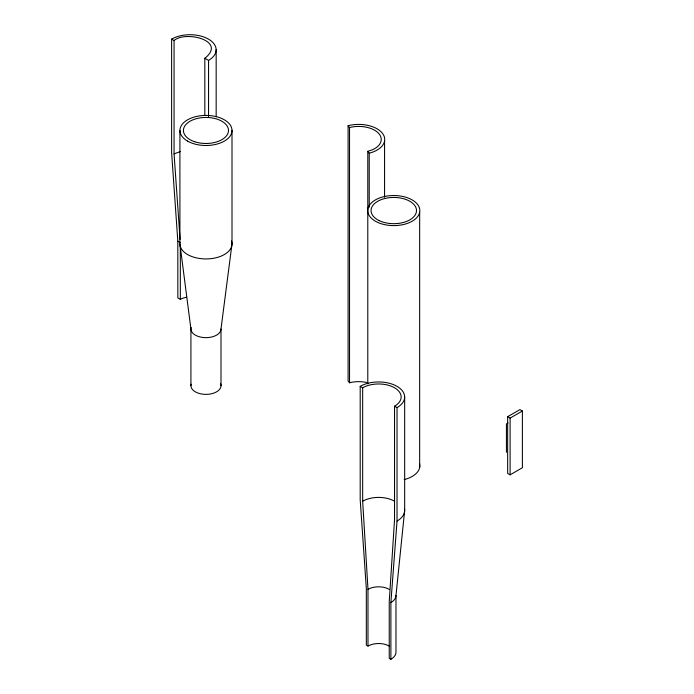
<?xml version="1.0" encoding="UTF-8"?>
<svg xmlns="http://www.w3.org/2000/svg" width="694" height="694" viewBox="0 0 694 694"><rect width="100%" height="100%" fill="white"/><g stroke="black" fill="none" stroke-linecap="round" stroke-linejoin="round"><path stroke-width="1.04" d="M360.195 386.35L362.667 387.781A22.546 13.013 0 0 1 394.548 387.781A22.546 13.013 0 0 1 394.548 406.19L394.548 519.624L389.239 601.629L389.239 658.346L390.887 659.3L390.887 602.583L397.029 521.055L397.029 407.612A26.051 15.042 0 0 0 397.029 386.35A26.051 15.042 0 0 0 360.195 386.35L360.195 499.784L366.328 588.399L366.328 645.125L367.985 646.071A15.034 8.675 0 0 1 389.239 646.071M390.887 659.3A17.367 10.028 0 0 0 395.979 652.213L395.979 595.495L404.663 510.42L404.663 396.985M220.996 385.691L220.996 328.973L232.004 243.889L232.004 130.455M204.825 115.534L204.825 58.27C227.242 40.686 185.697 30.38 174.064 40.512L171.609 39.098L171.609 152.533L177.82 241.2L177.846 297.926L180.336 299.366A13.863 8.007 0 0 1 186.547 297.301M507.652 416.695L519.936 409.607L522.391 411.022L522.391 467.739L510.107 474.826L507.652 473.412L507.652 416.695L510.107 418.109L522.391 411.022M508.06 422.976L506.429 423.921L506.429 452.28M180.084 239.387L174.064 153.947L180.518 151.422M369.234 207.272L369.234 153.192A26.051 15.042 0 0 0 382.472 133.343A26.051 15.042 0 0 0 348.093 125.701L349.533 127.583L350.14 127.384A22.572 13.03 0 0 1 378.273 132.996A22.572 13.03 0 0 1 372.305 149.835L367.794 151.318L367.794 383.834M348.093 125.701L348.093 380.937L349.533 382.81L350.14 382.611A22.572 13.03 0 0 1 367.421 382.663M204.825 58.27L208.547 60.421L208.547 116.601M177.82 241.2L180.31 242.631M394.548 406.19L397.029 407.612M367.794 151.318L369.234 153.192M179.911 130.455L179.911 243.889L190.919 328.973L190.919 385.691M362.667 387.781L362.667 501.215L367.985 589.353L367.985 646.071M180.31 245.841L180.336 299.366M510.107 418.109L510.107 474.826M419.662 212.286A26.051 15.042 0 0 1 378.265 222.644A26.051 15.042 0 0 1 383.426 196.766A26.051 15.042 0 0 1 419.662 212.286L419.662 467.513M384.563 141.038L384.563 197.27M349.533 127.583L349.533 382.81M216.164 49.777L216.164 116.757M174.064 40.512L174.064 153.947M419.549 463.592A26.051 15.042 0 0 1 404.142 479.597M171.626 39.107A26.094 15.068 0 0 1 208.486 39.133A26.094 15.068 0 0 1 208.53 60.413M220.996 328.973A15.042 8.684 0 0 1 204.643 337.622A15.042 8.684 0 0 1 191.145 327.455M231.501 240.957A26.051 15.042 0 0 1 208.512 258.862A26.051 15.042 0 0 1 179.911 243.889M220.484 383.435A15.042 8.684 0 0 1 206.612 394.366A15.042 8.684 0 0 1 191.145 384.181M395.979 595.495A17.367 10.028 0 0 1 390.887 602.583M367.985 589.353A15.034 8.675 0 0 1 389.239 589.353M362.667 501.215A22.546 13.013 0 0 1 394.548 501.215M404.437 508.45A26.051 15.042 0 0 1 397.029 521.055M379.193 220.623A22.72 13.117 0 0 0 416.166 212.824A22.72 13.117 0 0 0 385.985 198.241A22.72 13.117 0 0 0 379.193 220.623M187.536 141.09A26.051 15.042 0 0 0 231.119 134.35A26.051 15.042 0 0 0 199.213 115.933A26.051 15.042 0 0 0 187.536 141.09M194.684 141.732A22.546 13.021 0 0 0 228.499 130.455A22.546 13.021 0 0 0 194.684 119.186A22.546 13.021 0 0 0 194.684 141.732"/></g></svg>
